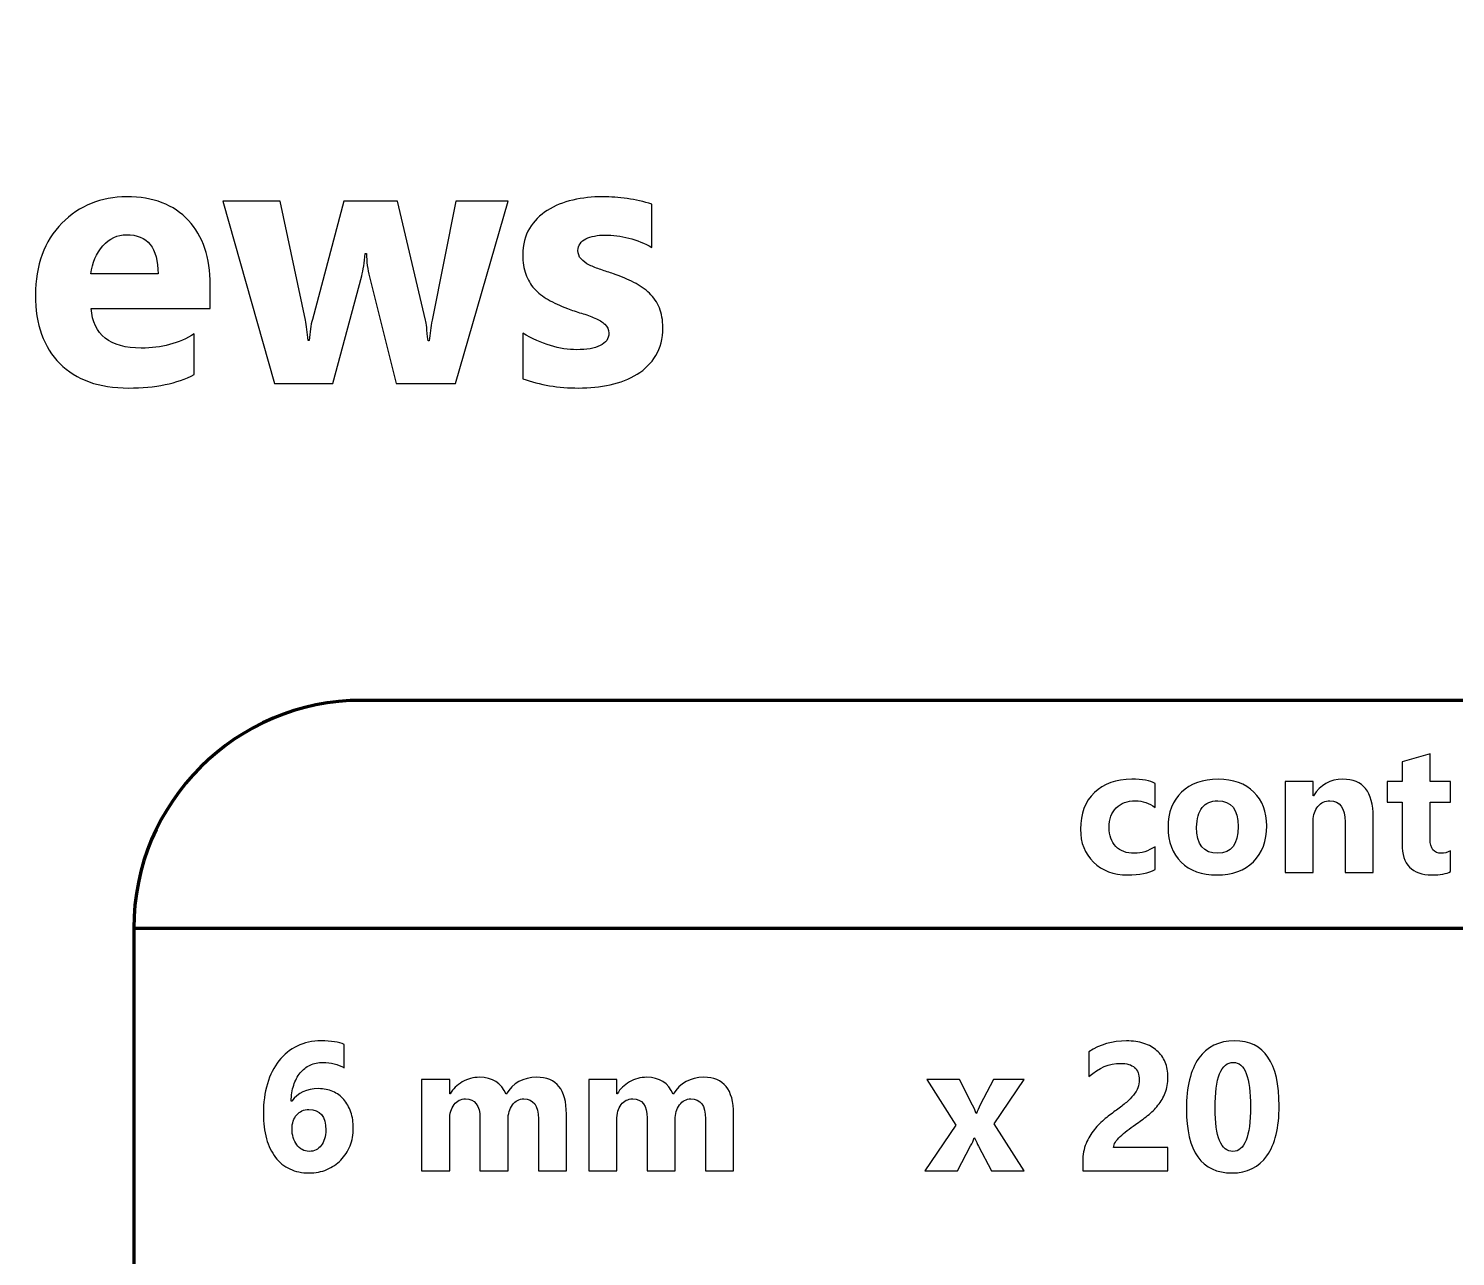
# Model space of a CAD drawing. Header units: centimetres. Extents: x -201 to 63, y -83 to 73.
# Drawn here: x -75.131 to -72.003, y -50.57 to -47.877 of the extents above; entities that cross this region are included whole.
import ezdxf

# ---------------------------------------------------------------- set-up
doc = ezdxf.new("R2010")
doc.units = ezdxf.units.CM
doc.header["$MEASUREMENT"] = 0
doc.layers.add('Layer 1', color=7, linetype='Continuous')

msp = doc.modelspace()

# ---------------------------------------------------------------- linework, layer by layer
at = {"layer": 'Layer 1', "color": 4, "lineweight": 53}
for points in [[(-81.7, -52.3), (-81.7, -52.3), (-81.7, -37.7), (-81.7, -37.7), (-81.7, -37.7), (-81.7, -36.95441), (-81.09559, -36.35), (-80.35, -36.35), (-80.35, -36.35), (-80.35, -36.35), (-69.65, -36.35), (-69.65, -36.35), (-69.65, -36.35), (-68.90441, -36.35), (-68.3, -36.95441), (-68.3, -37.7), (-68.3, -37.7), (-68.3, -37.7), (-68.3, -52.3), (-68.3, -52.3), (-68.3, -52.3), (-68.3, -53.04559), (-68.90441, -53.65), (-69.65, -53.65), (-69.65, -53.65), (-69.65, -53.65), (-80.35, -53.65), (-80.35, -53.65), (-80.35, -53.65), (-81.09559, -53.65), (-81.7, -53.04559), (-81.7, -52.3)], [(-81.5, -52.3), (-81.5, -52.3), (-81.5, -37.7), (-81.5, -37.7), (-81.5, -37.7), (-81.5, -37.06487), (-80.98513, -36.55), (-80.35, -36.55), (-80.35, -36.55), (-80.35, -36.55), (-69.65, -36.55), (-69.65, -36.55), (-69.65, -36.55), (-69.01487, -36.55), (-68.5, -37.06487), (-68.5, -37.7), (-68.5, -37.7), (-68.5, -37.7), (-68.5, -52.3), (-68.5, -52.3), (-68.5, -52.3), (-68.5, -52.93513), (-69.01487, -53.45), (-69.65, -53.45), (-69.65, -53.45), (-69.65, -53.45), (-80.35, -53.45), (-80.35, -53.45), (-80.35, -53.45), (-80.98513, -53.45), (-81.5, -52.93513), (-81.5, -52.3)]]:
    msp.add_open_spline(points, degree=3, knots=[0, 0, 0, 0, 0.1111111, 0.1111111, 0.1111111, 0.1111111, 0.2222222, 0.2222222, 0.2222222, 0.2222222, 0.3333333, 0.3333333, 0.3333333, 0.3333333, 0.4444444, 0.4444444, 0.4444444, 0.4444444, 0.5555556, 0.5555556, 0.5555556, 0.5555556, 0.6666667, 0.6666667, 0.6666667, 0.6666667, 0.7777778, 0.7777778, 0.7777778, 0.7777778, 1, 1, 1, 1], dxfattribs=at)
at = {"layer": 'Layer 1', "color": 253, "lineweight": 53}
msp.add_open_spline([(-81.15, -52.3), (-81.15, -52.3), (-81.15, -37.7), (-81.15, -37.7), (-81.15, -37.7), (-81.15, -37.25817), (-80.79183, -36.9), (-80.35, -36.9), (-80.35, -36.9), (-80.35, -36.9), (-69.65, -36.9), (-69.65, -36.9), (-69.65, -36.9), (-69.20817, -36.9), (-68.85, -37.25817), (-68.85, -37.7), (-68.85, -37.7), (-68.85, -37.7), (-68.85, -52.3), (-68.85, -52.3), (-68.85, -52.3), (-68.85, -52.74183), (-69.20817, -53.1), (-69.65, -53.1), (-69.65, -53.1), (-69.65, -53.1), (-80.35, -53.1), (-80.35, -53.1), (-80.35, -53.1), (-80.79183, -53.1), (-81.15, -52.74183), (-81.15, -52.3)], degree=3, knots=[0, 0, 0, 0, 0.1111111, 0.1111111, 0.1111111, 0.1111111, 0.2222222, 0.2222222, 0.2222222, 0.2222222, 0.3333333, 0.3333333, 0.3333333, 0.3333333, 0.4444444, 0.4444444, 0.4444444, 0.4444444, 0.5555556, 0.5555556, 0.5555556, 0.5555556, 0.6666667, 0.6666667, 0.6666667, 0.6666667, 0.7777778, 0.7777778, 0.7777778, 0.7777778, 1, 1, 1, 1], dxfattribs=at)
at = {"layer": 'Layer 1', "lineweight": 100}
for points, knots in [([(-80.85, -52.3), (-80.85, -52.3), (-80.85, -37.7), (-80.85, -37.7), (-80.85, -37.7), (-80.85, -37.42386), (-80.62614, -37.2), (-80.35, -37.2), (-80.35, -37.2), (-80.35, -37.2), (-69.65, -37.2), (-69.65, -37.2), (-69.65, -37.2), (-69.37386, -37.2), (-69.15, -37.42386), (-69.15, -37.7), (-69.15, -37.7), (-69.15, -37.7), (-69.15, -52.3), (-69.15, -52.3), (-69.15, -52.3), (-69.15, -52.57614), (-69.37386, -52.8), (-69.65, -52.8), (-69.65, -52.8), (-69.65, -52.8), (-80.35, -52.8), (-80.35, -52.8), (-80.35, -52.8), (-80.62614, -52.8), (-80.85, -52.57614), (-80.85, -52.3)], [0, 0, 0, 0, 0.1111111, 0.1111111, 0.1111111, 0.1111111, 0.2222222, 0.2222222, 0.2222222, 0.2222222, 0.3333333, 0.3333333, 0.3333333, 0.3333333, 0.4444444, 0.4444444, 0.4444444, 0.4444444, 0.5555556, 0.5555556, 0.5555556, 0.5555556, 0.6666667, 0.6666667, 0.6666667, 0.6666667, 0.7777778, 0.7777778, 0.7777778, 0.7777778, 1, 1, 1, 1]), ([(-74.9, -49.85), (-74.9, -49.85), (-74.9, -49.85), (-74.9, -49.85), (-74.9, -49.85), (-74.9, -49.57386), (-74.67614, -49.35), (-74.4, -49.35), (-74.4, -49.35), (-74.4, -49.35), (-69.15, -49.35), (-69.15, -49.35), (-69.15, -49.35), (-69.15, -49.35), (-69.15, -49.85), (-69.15, -49.85), (-69.15, -49.85), (-69.15, -49.85), (-69.15, -49.85), (-69.15, -49.85), (-69.15, -49.85), (-69.15, -49.85), (-74.9, -49.85), (-74.9, -49.85)], [0, 0, 0, 0, 0.1428571, 0.1428571, 0.1428571, 0.1428571, 0.2857143, 0.2857143, 0.2857143, 0.2857143, 0.4285714, 0.4285714, 0.4285714, 0.4285714, 0.5714286, 0.5714286, 0.5714286, 0.5714286, 0.7142857, 0.7142857, 0.7142857, 0.7142857, 1, 1, 1, 1]), ([(-74.9, -52.8), (-74.9, -52.8), (-74.9, -49.85), (-74.9, -49.85), (-74.9, -49.85), (-74.9, -49.57386), (-74.67614, -49.35), (-74.4, -49.35), (-74.4, -49.35), (-74.4, -49.35), (-69.15, -49.35), (-69.15, -49.35), (-69.15, -49.35), (-69.15, -49.35), (-69.15, -49.85), (-69.15, -49.85), (-69.15, -49.85), (-69.15, -49.85), (-69.15, -52.3), (-69.15, -52.3), (-69.15, -52.3), (-69.15, -52.57614), (-69.37386, -52.8), (-69.65, -52.8), (-69.65, -52.8), (-69.65, -52.8), (-74.4, -52.8), (-74.4, -52.8), (-74.4, -52.8), (-74.4, -52.8), (-74.9, -52.8), (-74.9, -52.8)], [0, 0, 0, 0, 0.1111111, 0.1111111, 0.1111111, 0.1111111, 0.2222222, 0.2222222, 0.2222222, 0.2222222, 0.3333333, 0.3333333, 0.3333333, 0.3333333, 0.4444444, 0.4444444, 0.4444444, 0.4444444, 0.5555556, 0.5555556, 0.5555556, 0.5555556, 0.6666667, 0.6666667, 0.6666667, 0.6666667, 0.7777778, 0.7777778, 0.7777778, 0.7777778, 1, 1, 1, 1])]:
    msp.add_open_spline(points, degree=3, knots=knots, dxfattribs=at)
at = {"layer": 'Layer 1'}
for points, knots in [([(-74.73221, -48.49053), (-74.73221, -48.49053), (-74.99314, -48.49053), (-74.99314, -48.49053), (-74.99314, -48.49053), (-74.98901, -48.54853), (-74.95234, -48.5776), (-74.88341, -48.5776), (-74.88341, -48.5776), (-74.83941, -48.5776), (-74.80074, -48.5672), (-74.76741, -48.5464), (-74.76741, -48.5464), (-74.76741, -48.5464), (-74.76741, -48.63546), (-74.76741, -48.63546), (-74.76741, -48.63546), (-74.80434, -48.6552), (-74.85234, -48.66506), (-74.91154, -48.66506), (-74.91154, -48.66506), (-74.97607, -48.66506), (-75.02621, -48.6472), (-75.06194, -48.61133), (-75.06194, -48.61133), (-75.09754, -48.5756), (-75.11541, -48.5256), (-75.11541, -48.4616), (-75.11541, -48.4616), (-75.11541, -48.3952), (-75.09621, -48.34253), (-75.05754, -48.30373), (-75.05754, -48.30373), (-75.01901, -48.26493), (-74.97167, -48.2456), (-74.91541, -48.2456), (-74.91541, -48.2456), (-74.85714, -48.2456), (-74.81194, -48.26293), (-74.78007, -48.29746), (-74.78007, -48.29746), (-74.74821, -48.33213), (-74.73221, -48.3792), (-74.73221, -48.43853), (-74.73221, -48.43853), (-74.73221, -48.43853), (-74.73221, -48.49053), (-74.73221, -48.49053)], [0, 0, 0, 0, 0.0769231, 0.0769231, 0.0769231, 0.0769231, 0.1538462, 0.1538462, 0.1538462, 0.1538462, 0.2307692, 0.2307692, 0.2307692, 0.2307692, 0.3076923, 0.3076923, 0.3076923, 0.3076923, 0.3846154, 0.3846154, 0.3846154, 0.3846154, 0.4615385, 0.4615385, 0.4615385, 0.4615385, 0.5384615, 0.5384615, 0.5384615, 0.5384615, 0.6153846, 0.6153846, 0.6153846, 0.6153846, 0.6923077, 0.6923077, 0.6923077, 0.6923077, 0.7692308, 0.7692308, 0.7692308, 0.7692308, 0.8461538, 0.8461538, 0.8461538, 0.8461538, 1, 1, 1, 1]), ([(-74.07954, -48.25533), (-74.07954, -48.25533), (-74.19474, -48.65533), (-74.19474, -48.65533), (-74.19474, -48.65533), (-74.19474, -48.65533), (-74.32447, -48.65533), (-74.32447, -48.65533), (-74.32447, -48.65533), (-74.32447, -48.65533), (-74.38341, -48.42093), (-74.38341, -48.42093), (-74.38341, -48.42093), (-74.38727, -48.40533), (-74.38954, -48.38826), (-74.39007, -48.36973), (-74.39007, -48.36973), (-74.39007, -48.36973), (-74.39234, -48.36973), (-74.39234, -48.36973), (-74.39234, -48.36973), (-74.39421, -48.39013), (-74.39674, -48.40666), (-74.40021, -48.41933), (-74.40021, -48.41933), (-74.40021, -48.41933), (-74.46354, -48.65533), (-74.46354, -48.65533), (-74.46354, -48.65533), (-74.46354, -48.65533), (-74.59154, -48.65533), (-74.59154, -48.65533), (-74.59154, -48.65533), (-74.59154, -48.65533), (-74.70447, -48.25533), (-74.70447, -48.25533), (-74.70447, -48.25533), (-74.70447, -48.25533), (-74.57874, -48.25533), (-74.57874, -48.25533), (-74.57874, -48.25533), (-74.57874, -48.25533), (-74.52367, -48.51626), (-74.52367, -48.51626), (-74.52367, -48.51626), (-74.52101, -48.52853), (-74.51901, -48.54333), (-74.51781, -48.5608), (-74.51781, -48.5608), (-74.51781, -48.5608), (-74.51541, -48.5608), (-74.51541, -48.5608), (-74.51541, -48.5608), (-74.51407, -48.54253), (-74.51181, -48.5272), (-74.50834, -48.51466), (-74.50834, -48.51466), (-74.50834, -48.51466), (-74.43967, -48.25533), (-74.43967, -48.25533), (-74.43967, -48.25533), (-74.43967, -48.25533), (-74.32207, -48.25533), (-74.32207, -48.25533), (-74.32207, -48.25533), (-74.32207, -48.25533), (-74.26034, -48.51626), (-74.26034, -48.51626), (-74.26034, -48.51626), (-74.25874, -48.5228), (-74.25701, -48.53786), (-74.25487, -48.5616), (-74.25487, -48.5616), (-74.25487, -48.5616), (-74.25207, -48.5616), (-74.25207, -48.5616), (-74.25207, -48.5616), (-74.25087, -48.54653), (-74.24874, -48.53133), (-74.24594, -48.51626), (-74.24594, -48.51626), (-74.24594, -48.51626), (-74.19394, -48.25533), (-74.19394, -48.25533), (-74.19394, -48.25533), (-74.19394, -48.25533), (-74.07954, -48.25533), (-74.07954, -48.25533)], [0, 0, 0, 0, 0.0434783, 0.0434783, 0.0434783, 0.0434783, 0.0869565, 0.0869565, 0.0869565, 0.0869565, 0.1304348, 0.1304348, 0.1304348, 0.1304348, 0.173913, 0.173913, 0.173913, 0.173913, 0.2173913, 0.2173913, 0.2173913, 0.2173913, 0.2608696, 0.2608696, 0.2608696, 0.2608696, 0.3043478, 0.3043478, 0.3043478, 0.3043478, 0.3478261, 0.3478261, 0.3478261, 0.3478261, 0.3913043, 0.3913043, 0.3913043, 0.3913043, 0.4347826, 0.4347826, 0.4347826, 0.4347826, 0.4782609, 0.4782609, 0.4782609, 0.4782609, 0.5217391, 0.5217391, 0.5217391, 0.5217391, 0.5652174, 0.5652174, 0.5652174, 0.5652174, 0.6086957, 0.6086957, 0.6086957, 0.6086957, 0.6521739, 0.6521739, 0.6521739, 0.6521739, 0.6956522, 0.6956522, 0.6956522, 0.6956522, 0.7391304, 0.7391304, 0.7391304, 0.7391304, 0.7826087, 0.7826087, 0.7826087, 0.7826087, 0.826087, 0.826087, 0.826087, 0.826087, 0.8695652, 0.8695652, 0.8695652, 0.8695652, 0.9130435, 0.9130435, 0.9130435, 0.9130435, 1, 1, 1, 1]), ([(-74.04714, -48.6448), (-74.04714, -48.6448), (-74.04714, -48.5448), (-74.04714, -48.5448), (-74.04714, -48.5448), (-74.02674, -48.55706), (-74.00647, -48.56613), (-73.98634, -48.57213), (-73.98634, -48.57213), (-73.9662, -48.57813), (-73.94714, -48.58106), (-73.92914, -48.58106), (-73.92914, -48.58106), (-73.90727, -48.58106), (-73.88994, -48.57813), (-73.8774, -48.57213), (-73.8774, -48.57213), (-73.86474, -48.56613), (-73.85847, -48.55706), (-73.85847, -48.5448), (-73.85847, -48.5448), (-73.85847, -48.53693), (-73.86127, -48.5304), (-73.867, -48.5252), (-73.867, -48.5252), (-73.87274, -48.52), (-73.88007, -48.51546), (-73.88914, -48.5116), (-73.88914, -48.5116), (-73.89807, -48.50773), (-73.90794, -48.50413), (-73.9186, -48.50106), (-73.9186, -48.50106), (-73.92927, -48.49786), (-73.93954, -48.4944), (-73.9494, -48.49053), (-73.9494, -48.49053), (-73.96527, -48.48453), (-73.97927, -48.478), (-73.9914, -48.4712), (-73.9914, -48.4712), (-74.00354, -48.46426), (-74.01367, -48.45626), (-74.02194, -48.44706), (-74.02194, -48.44706), (-74.03007, -48.438), (-74.03634, -48.42746), (-74.0406, -48.41546), (-74.0406, -48.41546), (-74.04487, -48.40346), (-74.04714, -48.38933), (-74.04714, -48.37293), (-74.04714, -48.37293), (-74.04714, -48.35053), (-74.0422, -48.3312), (-74.03247, -48.31506), (-74.03247, -48.31506), (-74.02274, -48.29893), (-74.00967, -48.28573), (-73.9934, -48.27546), (-73.9934, -48.27546), (-73.97714, -48.2652), (-73.95847, -48.2576), (-73.93754, -48.2528), (-73.93754, -48.2528), (-73.9166, -48.248), (-73.89474, -48.2456), (-73.87207, -48.2456), (-73.87207, -48.2456), (-73.85434, -48.2456), (-73.83647, -48.24693), (-73.8182, -48.24973), (-73.8182, -48.24973), (-73.79994, -48.2524), (-73.78194, -48.2564), (-73.7642, -48.2616), (-73.7642, -48.2616), (-73.7642, -48.2616), (-73.7642, -48.35693), (-73.7642, -48.35693), (-73.7642, -48.35693), (-73.77994, -48.34773), (-73.7966, -48.34093), (-73.81447, -48.3364), (-73.81447, -48.3364), (-73.83234, -48.33186), (-73.8498, -48.3296), (-73.867, -48.3296), (-73.867, -48.3296), (-73.87514, -48.3296), (-73.88274, -48.33026), (-73.8898, -48.33173), (-73.8898, -48.33173), (-73.897, -48.33306), (-73.9034, -48.3352), (-73.90887, -48.338), (-73.90887, -48.338), (-73.91434, -48.34066), (-73.9186, -48.34413), (-73.92167, -48.34853), (-73.92167, -48.34853), (-73.92487, -48.3528), (-73.92634, -48.35773), (-73.92634, -48.3632), (-73.92634, -48.3632), (-73.92634, -48.3704), (-73.92407, -48.37666), (-73.9194, -48.38186), (-73.9194, -48.38186), (-73.9146, -48.38706), (-73.9086, -48.3916), (-73.901, -48.39533), (-73.901, -48.39533), (-73.8934, -48.3992), (-73.885, -48.40253), (-73.8758, -48.40546), (-73.8758, -48.40546), (-73.8666, -48.40853), (-73.8574, -48.4116), (-73.8482, -48.41466), (-73.8482, -48.41466), (-73.8318, -48.4204), (-73.817, -48.42666), (-73.80367, -48.43346), (-73.80367, -48.43346), (-73.79047, -48.44026), (-73.779, -48.44813), (-73.76954, -48.45733), (-73.76954, -48.45733), (-73.76007, -48.4664), (-73.75274, -48.47706), (-73.74767, -48.48933), (-73.74767, -48.48933), (-73.7426, -48.5016), (-73.74007, -48.51613), (-73.74007, -48.53306), (-73.74007, -48.53306), (-73.74007, -48.5568), (-73.74514, -48.57706), (-73.75554, -48.59386), (-73.75554, -48.59386), (-73.7658, -48.61066), (-73.7794, -48.62426), (-73.79647, -48.6348), (-73.79647, -48.6348), (-73.81354, -48.64533), (-73.83327, -48.65306), (-73.85554, -48.65786), (-73.85554, -48.65786), (-73.8778, -48.66266), (-73.90087, -48.66506), (-73.92487, -48.66506), (-73.92487, -48.66506), (-73.96887, -48.66506), (-74.00954, -48.65826), (-74.04714, -48.6448)], [0, 0, 0, 0, 0.025, 0.025, 0.025, 0.025, 0.05, 0.05, 0.05, 0.05, 0.075, 0.075, 0.075, 0.075, 0.1, 0.1, 0.1, 0.1, 0.125, 0.125, 0.125, 0.125, 0.15, 0.15, 0.15, 0.15, 0.175, 0.175, 0.175, 0.175, 0.2, 0.2, 0.2, 0.2, 0.225, 0.225, 0.225, 0.225, 0.25, 0.25, 0.25, 0.25, 0.275, 0.275, 0.275, 0.275, 0.3, 0.3, 0.3, 0.3, 0.325, 0.325, 0.325, 0.325, 0.35, 0.35, 0.35, 0.35, 0.375, 0.375, 0.375, 0.375, 0.4, 0.4, 0.4, 0.4, 0.425, 0.425, 0.425, 0.425, 0.45, 0.45, 0.45, 0.45, 0.475, 0.475, 0.475, 0.475, 0.5, 0.5, 0.5, 0.5, 0.525, 0.525, 0.525, 0.525, 0.55, 0.55, 0.55, 0.55, 0.575, 0.575, 0.575, 0.575, 0.6, 0.6, 0.6, 0.6, 0.625, 0.625, 0.625, 0.625, 0.65, 0.65, 0.65, 0.65, 0.675, 0.675, 0.675, 0.675, 0.7, 0.7, 0.7, 0.7, 0.725, 0.725, 0.725, 0.725, 0.75, 0.75, 0.75, 0.75, 0.775, 0.775, 0.775, 0.775, 0.8, 0.8, 0.8, 0.8, 0.825, 0.825, 0.825, 0.825, 0.85, 0.85, 0.85, 0.85, 0.875, 0.875, 0.875, 0.875, 0.9, 0.9, 0.9, 0.9, 0.925, 0.925, 0.925, 0.925, 0.95, 0.95, 0.95, 0.95, 1, 1, 1, 1]), ([(-74.84661, -48.41466), (-74.84661, -48.35746), (-74.86981, -48.3288), (-74.91621, -48.3288), (-74.91621, -48.3288), (-74.93594, -48.3288), (-74.95314, -48.33693), (-74.96754, -48.35333), (-74.96754, -48.35333), (-74.98207, -48.36973), (-74.99074, -48.39026), (-74.99394, -48.41466), (-74.99394, -48.41466), (-74.99394, -48.41466), (-74.84661, -48.41466), (-74.84661, -48.41466)], [0, 0, 0, 0, 0.2, 0.2, 0.2, 0.2, 0.4, 0.4, 0.4, 0.4, 0.6, 0.6, 0.6, 0.6, 1, 1, 1, 1]), ([(-74.41862, -50.28854), (-74.41862, -50.30234), (-74.42102, -50.3152), (-74.42582, -50.3272), (-74.42582, -50.3272), (-74.43069, -50.33914), (-74.43735, -50.34954), (-74.44595, -50.35834), (-74.44595, -50.35834), (-74.45455, -50.36714), (-74.46475, -50.374), (-74.47662, -50.379), (-74.47662, -50.379), (-74.48849, -50.38407), (-74.50142, -50.38654), (-74.51549, -50.38654), (-74.51549, -50.38654), (-74.53122, -50.38654), (-74.54535, -50.3836), (-74.55775, -50.37774), (-74.55775, -50.37774), (-74.57022, -50.37194), (-74.58075, -50.3634), (-74.58935, -50.35227), (-74.58935, -50.35227), (-74.59789, -50.34114), (-74.60449, -50.32747), (-74.60902, -50.31134), (-74.60902, -50.31134), (-74.61362, -50.2952), (-74.61589, -50.27694), (-74.61589, -50.25647), (-74.61589, -50.25647), (-74.61589, -50.2324), (-74.61295, -50.21054), (-74.60702, -50.19094), (-74.60702, -50.19094), (-74.60109, -50.17134), (-74.59262, -50.1546), (-74.58162, -50.14067), (-74.58162, -50.14067), (-74.57062, -50.12674), (-74.55729, -50.11594), (-74.54169, -50.10834), (-74.54169, -50.10834), (-74.52602, -50.10074), (-74.50849, -50.09687), (-74.48895, -50.09687), (-74.48895, -50.09687), (-74.46729, -50.09687), (-74.45055, -50.09947), (-74.43855, -50.10454), (-74.43855, -50.10454), (-74.43855, -50.10454), (-74.43855, -50.15607), (-74.43855, -50.15607), (-74.43855, -50.15607), (-74.45275, -50.148), (-74.46822, -50.144), (-74.48502, -50.144), (-74.48502, -50.144), (-74.49542, -50.144), (-74.50489, -50.146), (-74.51335, -50.15), (-74.51335, -50.15), (-74.52182, -50.15407), (-74.52909, -50.1598), (-74.53515, -50.1672), (-74.53515, -50.1672), (-74.54115, -50.17467), (-74.54595, -50.1836), (-74.54935, -50.19407), (-74.54935, -50.19407), (-74.55282, -50.20454), (-74.55469, -50.21627), (-74.55495, -50.22914), (-74.55495, -50.22914), (-74.55495, -50.22914), (-74.55375, -50.22914), (-74.55375, -50.22914), (-74.55375, -50.22914), (-74.54049, -50.21074), (-74.52089, -50.2016), (-74.49502, -50.2016), (-74.49502, -50.2016), (-74.48342, -50.2016), (-74.47289, -50.20367), (-74.46355, -50.20787), (-74.46355, -50.20787), (-74.45415, -50.212), (-74.44615, -50.21787), (-74.43949, -50.22554), (-74.43949, -50.22554), (-74.43289, -50.23314), (-74.42775, -50.24227), (-74.42409, -50.25294), (-74.42409, -50.25294), (-74.42042, -50.26367), (-74.41862, -50.27547), (-74.41862, -50.28854)], [0, 0, 0, 0, 0.0384615, 0.0384615, 0.0384615, 0.0384615, 0.0769231, 0.0769231, 0.0769231, 0.0769231, 0.1153846, 0.1153846, 0.1153846, 0.1153846, 0.1538462, 0.1538462, 0.1538462, 0.1538462, 0.1923077, 0.1923077, 0.1923077, 0.1923077, 0.2307692, 0.2307692, 0.2307692, 0.2307692, 0.2692308, 0.2692308, 0.2692308, 0.2692308, 0.3076923, 0.3076923, 0.3076923, 0.3076923, 0.3461538, 0.3461538, 0.3461538, 0.3461538, 0.3846154, 0.3846154, 0.3846154, 0.3846154, 0.4230769, 0.4230769, 0.4230769, 0.4230769, 0.4615385, 0.4615385, 0.4615385, 0.4615385, 0.5, 0.5, 0.5, 0.5, 0.5384615, 0.5384615, 0.5384615, 0.5384615, 0.5769231, 0.5769231, 0.5769231, 0.5769231, 0.6153846, 0.6153846, 0.6153846, 0.6153846, 0.6538462, 0.6538462, 0.6538462, 0.6538462, 0.6923077, 0.6923077, 0.6923077, 0.6923077, 0.7307692, 0.7307692, 0.7307692, 0.7307692, 0.7692308, 0.7692308, 0.7692308, 0.7692308, 0.8076923, 0.8076923, 0.8076923, 0.8076923, 0.8461538, 0.8461538, 0.8461538, 0.8461538, 0.8846154, 0.8846154, 0.8846154, 0.8846154, 0.9230769, 0.9230769, 0.9230769, 0.9230769, 1, 1, 1, 1]), ([(-72.75198, -50.33047), (-72.75198, -50.33047), (-72.63325, -50.33047), (-72.63325, -50.33047), (-72.63325, -50.33047), (-72.63325, -50.33047), (-72.63325, -50.38167), (-72.63325, -50.38167), (-72.63325, -50.38167), (-72.63325, -50.38167), (-72.81958, -50.38167), (-72.81958, -50.38167), (-72.81958, -50.38167), (-72.81958, -50.38167), (-72.81958, -50.3606), (-72.81958, -50.3606), (-72.81958, -50.3606), (-72.81958, -50.34627), (-72.81718, -50.3334), (-72.81231, -50.322), (-72.81231, -50.322), (-72.80751, -50.3106), (-72.80145, -50.3004), (-72.79418, -50.29134), (-72.79418, -50.29134), (-72.78691, -50.28227), (-72.77891, -50.27427), (-72.77025, -50.26734), (-72.77025, -50.26734), (-72.76158, -50.26034), (-72.75338, -50.25407), (-72.74551, -50.24847), (-72.74551, -50.24847), (-72.73731, -50.2426), (-72.73018, -50.237), (-72.72398, -50.23167), (-72.72398, -50.23167), (-72.71778, -50.22634), (-72.71258, -50.221), (-72.70831, -50.21574), (-72.70831, -50.21574), (-72.70411, -50.21047), (-72.70098, -50.20514), (-72.69885, -50.19974), (-72.69885, -50.19974), (-72.69678, -50.19434), (-72.69571, -50.1886), (-72.69571, -50.18247), (-72.69571, -50.18247), (-72.69571, -50.17047), (-72.69911, -50.1614), (-72.70591, -50.15527), (-72.70591, -50.15527), (-72.71265, -50.1492), (-72.72305, -50.14614), (-72.73698, -50.14614), (-72.73698, -50.14614), (-72.76105, -50.14614), (-72.78411, -50.15567), (-72.80611, -50.1748), (-72.80611, -50.1748), (-72.80611, -50.1748), (-72.80611, -50.12054), (-72.80611, -50.12054), (-72.80611, -50.12054), (-72.78171, -50.1048), (-72.75425, -50.09687), (-72.72365, -50.09687), (-72.72365, -50.09687), (-72.70945, -50.09687), (-72.69678, -50.09874), (-72.68551, -50.10247), (-72.68551, -50.10247), (-72.67425, -50.1062), (-72.66471, -50.11147), (-72.65685, -50.1184), (-72.65685, -50.1184), (-72.64905, -50.12527), (-72.64311, -50.13367), (-72.63898, -50.14347), (-72.63898, -50.14347), (-72.63491, -50.15334), (-72.63285, -50.16427), (-72.63285, -50.1764), (-72.63285, -50.1764), (-72.63285, -50.18927), (-72.63485, -50.20074), (-72.63878, -50.21074), (-72.63878, -50.21074), (-72.64278, -50.2208), (-72.64805, -50.22994), (-72.65465, -50.23814), (-72.65465, -50.23814), (-72.66118, -50.24634), (-72.66878, -50.25387), (-72.67738, -50.26067), (-72.67738, -50.26067), (-72.68598, -50.26754), (-72.69491, -50.27414), (-72.70411, -50.28047), (-72.70411, -50.28047), (-72.71038, -50.28494), (-72.71638, -50.28934), (-72.72218, -50.29367), (-72.72218, -50.29367), (-72.72798, -50.29807), (-72.73311, -50.30234), (-72.73751, -50.3066), (-72.73751, -50.3066), (-72.74198, -50.3108), (-72.74551, -50.31494), (-72.74811, -50.319), (-72.74811, -50.319), (-72.75071, -50.323), (-72.75198, -50.32687), (-72.75198, -50.33047)], [0, 0, 0, 0, 0.0333333, 0.0333333, 0.0333333, 0.0333333, 0.0666667, 0.0666667, 0.0666667, 0.0666667, 0.1, 0.1, 0.1, 0.1, 0.1333333, 0.1333333, 0.1333333, 0.1333333, 0.1666667, 0.1666667, 0.1666667, 0.1666667, 0.2, 0.2, 0.2, 0.2, 0.2333333, 0.2333333, 0.2333333, 0.2333333, 0.2666667, 0.2666667, 0.2666667, 0.2666667, 0.3, 0.3, 0.3, 0.3, 0.3333333, 0.3333333, 0.3333333, 0.3333333, 0.3666667, 0.3666667, 0.3666667, 0.3666667, 0.4, 0.4, 0.4, 0.4, 0.4333333, 0.4333333, 0.4333333, 0.4333333, 0.4666667, 0.4666667, 0.4666667, 0.4666667, 0.5, 0.5, 0.5, 0.5, 0.5333333, 0.5333333, 0.5333333, 0.5333333, 0.5666667, 0.5666667, 0.5666667, 0.5666667, 0.6, 0.6, 0.6, 0.6, 0.6333333, 0.6333333, 0.6333333, 0.6333333, 0.6666667, 0.6666667, 0.6666667, 0.6666667, 0.7, 0.7, 0.7, 0.7, 0.7333333, 0.7333333, 0.7333333, 0.7333333, 0.7666667, 0.7666667, 0.7666667, 0.7666667, 0.8, 0.8, 0.8, 0.8, 0.8333333, 0.8333333, 0.8333333, 0.8333333, 0.8666667, 0.8666667, 0.8666667, 0.8666667, 0.9, 0.9, 0.9, 0.9, 0.9333333, 0.9333333, 0.9333333, 0.9333333, 1, 1, 1, 1]), ([(-72.49224, -50.38654), (-72.55891, -50.38654), (-72.59224, -50.33974), (-72.59224, -50.24614), (-72.59224, -50.24614), (-72.59224, -50.19754), (-72.58324, -50.16054), (-72.56518, -50.13507), (-72.56518, -50.13507), (-72.54718, -50.1096), (-72.52098, -50.09687), (-72.48678, -50.09687), (-72.48678, -50.09687), (-72.42164, -50.09687), (-72.38911, -50.14447), (-72.38911, -50.23967), (-72.38911, -50.23967), (-72.38911, -50.28707), (-72.39798, -50.3234), (-72.41578, -50.34867), (-72.41578, -50.34867), (-72.43351, -50.37394), (-72.45904, -50.38654), (-72.49224, -50.38654)], [0, 0, 0, 0, 0.1428571, 0.1428571, 0.1428571, 0.1428571, 0.2857143, 0.2857143, 0.2857143, 0.2857143, 0.4285714, 0.4285714, 0.4285714, 0.4285714, 0.5714286, 0.5714286, 0.5714286, 0.5714286, 0.7142857, 0.7142857, 0.7142857, 0.7142857, 1, 1, 1, 1]), ([(-72.48951, -50.144), (-72.51618, -50.144), (-72.52951, -50.17747), (-72.52951, -50.24454), (-72.52951, -50.24454), (-72.52951, -50.30774), (-72.51644, -50.33927), (-72.49031, -50.33927), (-72.49031, -50.33927), (-72.46478, -50.33927), (-72.45198, -50.30674), (-72.45198, -50.2416), (-72.45198, -50.2416), (-72.45198, -50.17654), (-72.46451, -50.144), (-72.48951, -50.144)], [0, 0, 0, 0, 0.2, 0.2, 0.2, 0.2, 0.4, 0.4, 0.4, 0.4, 0.6, 0.6, 0.6, 0.6, 1, 1, 1, 1]), ([(-73.95149, -50.38167), (-73.95149, -50.38167), (-74.01302, -50.38167), (-74.01302, -50.38167), (-74.01302, -50.38167), (-74.01302, -50.38167), (-74.01302, -50.2676), (-74.01302, -50.2676), (-74.01302, -50.2676), (-74.01302, -50.23854), (-74.02369, -50.22407), (-74.04502, -50.22407), (-74.04502, -50.22407), (-74.05515, -50.22407), (-74.06342, -50.2284), (-74.06982, -50.23714), (-74.06982, -50.23714), (-74.07622, -50.24587), (-74.07942, -50.25674), (-74.07942, -50.26974), (-74.07942, -50.26974), (-74.07942, -50.26974), (-74.07942, -50.38167), (-74.07942, -50.38167), (-74.07942, -50.38167), (-74.07942, -50.38167), (-74.14109, -50.38167), (-74.14109, -50.38167), (-74.14109, -50.38167), (-74.14109, -50.38167), (-74.14109, -50.2664), (-74.14109, -50.2664), (-74.14109, -50.2664), (-74.14109, -50.2382), (-74.15162, -50.22407), (-74.17255, -50.22407), (-74.17255, -50.22407), (-74.18309, -50.22407), (-74.19155, -50.2282), (-74.19782, -50.23654), (-74.19782, -50.23654), (-74.20415, -50.24487), (-74.20735, -50.2562), (-74.20735, -50.27054), (-74.20735, -50.27054), (-74.20735, -50.27054), (-74.20735, -50.38167), (-74.20735, -50.38167), (-74.20735, -50.38167), (-74.20735, -50.38167), (-74.26902, -50.38167), (-74.26902, -50.38167), (-74.26902, -50.38167), (-74.26902, -50.38167), (-74.26902, -50.18167), (-74.26902, -50.18167), (-74.26902, -50.18167), (-74.26902, -50.18167), (-74.20735, -50.18167), (-74.20735, -50.18167), (-74.20735, -50.18167), (-74.20735, -50.18167), (-74.20735, -50.21294), (-74.20735, -50.21294), (-74.20735, -50.21294), (-74.20735, -50.21294), (-74.20655, -50.21294), (-74.20655, -50.21294), (-74.20655, -50.21294), (-74.20015, -50.20227), (-74.19122, -50.19354), (-74.17969, -50.18687), (-74.17969, -50.18687), (-74.16815, -50.18014), (-74.15555, -50.1768), (-74.14189, -50.1768), (-74.14189, -50.1768), (-74.11362, -50.1768), (-74.09429, -50.1892), (-74.08389, -50.21407), (-74.08389, -50.21407), (-74.06862, -50.1892), (-74.04629, -50.1768), (-74.01669, -50.1768), (-74.01669, -50.1768), (-73.97322, -50.1768), (-73.95149, -50.2036), (-73.95149, -50.25727), (-73.95149, -50.25727), (-73.95149, -50.25727), (-73.95149, -50.38167), (-73.95149, -50.38167)], [0, 0, 0, 0, 0.0416667, 0.0416667, 0.0416667, 0.0416667, 0.0833333, 0.0833333, 0.0833333, 0.0833333, 0.125, 0.125, 0.125, 0.125, 0.1666667, 0.1666667, 0.1666667, 0.1666667, 0.2083333, 0.2083333, 0.2083333, 0.2083333, 0.25, 0.25, 0.25, 0.25, 0.2916667, 0.2916667, 0.2916667, 0.2916667, 0.3333333, 0.3333333, 0.3333333, 0.3333333, 0.375, 0.375, 0.375, 0.375, 0.4166667, 0.4166667, 0.4166667, 0.4166667, 0.4583333, 0.4583333, 0.4583333, 0.4583333, 0.5, 0.5, 0.5, 0.5, 0.5416667, 0.5416667, 0.5416667, 0.5416667, 0.5833333, 0.5833333, 0.5833333, 0.5833333, 0.625, 0.625, 0.625, 0.625, 0.6666667, 0.6666667, 0.6666667, 0.6666667, 0.7083333, 0.7083333, 0.7083333, 0.7083333, 0.75, 0.75, 0.75, 0.75, 0.7916667, 0.7916667, 0.7916667, 0.7916667, 0.8333333, 0.8333333, 0.8333333, 0.8333333, 0.875, 0.875, 0.875, 0.875, 0.9166667, 0.9166667, 0.9166667, 0.9166667, 1, 1, 1, 1]), ([(-73.58509, -50.38167), (-73.58509, -50.38167), (-73.64662, -50.38167), (-73.64662, -50.38167), (-73.64662, -50.38167), (-73.64662, -50.38167), (-73.64662, -50.2676), (-73.64662, -50.2676), (-73.64662, -50.2676), (-73.64662, -50.23854), (-73.65729, -50.22407), (-73.67862, -50.22407), (-73.67862, -50.22407), (-73.68875, -50.22407), (-73.69702, -50.2284), (-73.70342, -50.23714), (-73.70342, -50.23714), (-73.70982, -50.24587), (-73.71302, -50.25674), (-73.71302, -50.26974), (-73.71302, -50.26974), (-73.71302, -50.26974), (-73.71302, -50.38167), (-73.71302, -50.38167), (-73.71302, -50.38167), (-73.71302, -50.38167), (-73.77469, -50.38167), (-73.77469, -50.38167), (-73.77469, -50.38167), (-73.77469, -50.38167), (-73.77469, -50.2664), (-73.77469, -50.2664), (-73.77469, -50.2664), (-73.77469, -50.2382), (-73.78522, -50.22407), (-73.80615, -50.22407), (-73.80615, -50.22407), (-73.81669, -50.22407), (-73.82515, -50.2282), (-73.83142, -50.23654), (-73.83142, -50.23654), (-73.83775, -50.24487), (-73.84095, -50.2562), (-73.84095, -50.27054), (-73.84095, -50.27054), (-73.84095, -50.27054), (-73.84095, -50.38167), (-73.84095, -50.38167), (-73.84095, -50.38167), (-73.84095, -50.38167), (-73.90262, -50.38167), (-73.90262, -50.38167), (-73.90262, -50.38167), (-73.90262, -50.38167), (-73.90262, -50.18167), (-73.90262, -50.18167), (-73.90262, -50.18167), (-73.90262, -50.18167), (-73.84095, -50.18167), (-73.84095, -50.18167), (-73.84095, -50.18167), (-73.84095, -50.18167), (-73.84095, -50.21294), (-73.84095, -50.21294), (-73.84095, -50.21294), (-73.84095, -50.21294), (-73.84015, -50.21294), (-73.84015, -50.21294), (-73.84015, -50.21294), (-73.83375, -50.20227), (-73.82482, -50.19354), (-73.81329, -50.18687), (-73.81329, -50.18687), (-73.80175, -50.18014), (-73.78915, -50.1768), (-73.77549, -50.1768), (-73.77549, -50.1768), (-73.74722, -50.1768), (-73.72789, -50.1892), (-73.71749, -50.21407), (-73.71749, -50.21407), (-73.70222, -50.1892), (-73.67989, -50.1768), (-73.65029, -50.1768), (-73.65029, -50.1768), (-73.60682, -50.1768), (-73.58509, -50.2036), (-73.58509, -50.25727), (-73.58509, -50.25727), (-73.58509, -50.25727), (-73.58509, -50.38167), (-73.58509, -50.38167)], [0, 0, 0, 0, 0.0416667, 0.0416667, 0.0416667, 0.0416667, 0.0833333, 0.0833333, 0.0833333, 0.0833333, 0.125, 0.125, 0.125, 0.125, 0.1666667, 0.1666667, 0.1666667, 0.1666667, 0.2083333, 0.2083333, 0.2083333, 0.2083333, 0.25, 0.25, 0.25, 0.25, 0.2916667, 0.2916667, 0.2916667, 0.2916667, 0.3333333, 0.3333333, 0.3333333, 0.3333333, 0.375, 0.375, 0.375, 0.375, 0.4166667, 0.4166667, 0.4166667, 0.4166667, 0.4583333, 0.4583333, 0.4583333, 0.4583333, 0.5, 0.5, 0.5, 0.5, 0.5416667, 0.5416667, 0.5416667, 0.5416667, 0.5833333, 0.5833333, 0.5833333, 0.5833333, 0.625, 0.625, 0.625, 0.625, 0.6666667, 0.6666667, 0.6666667, 0.6666667, 0.7083333, 0.7083333, 0.7083333, 0.7083333, 0.75, 0.75, 0.75, 0.75, 0.7916667, 0.7916667, 0.7916667, 0.7916667, 0.8333333, 0.8333333, 0.8333333, 0.8333333, 0.875, 0.875, 0.875, 0.875, 0.9166667, 0.9166667, 0.9166667, 0.9166667, 1, 1, 1, 1]), ([(-72.94785, -50.18167), (-72.94785, -50.18167), (-73.01385, -50.27854), (-73.01385, -50.27854), (-73.01385, -50.27854), (-73.01385, -50.27854), (-72.94825, -50.38167), (-72.94825, -50.38167), (-72.94825, -50.38167), (-72.94825, -50.38167), (-73.01931, -50.38167), (-73.01931, -50.38167), (-73.01931, -50.38167), (-73.01931, -50.38167), (-73.04825, -50.32774), (-73.04825, -50.32774), (-73.04825, -50.32774), (-73.05058, -50.32347), (-73.05338, -50.3174), (-73.05665, -50.3096), (-73.05665, -50.3096), (-73.05665, -50.3096), (-73.05738, -50.3096), (-73.05738, -50.3096), (-73.05738, -50.3096), (-73.05938, -50.31507), (-73.06205, -50.32094), (-73.06545, -50.3272), (-73.06545, -50.3272), (-73.06545, -50.3272), (-73.09451, -50.38167), (-73.09451, -50.38167), (-73.09451, -50.38167), (-73.09451, -50.38167), (-73.16545, -50.38167), (-73.16545, -50.38167), (-73.16545, -50.38167), (-73.16545, -50.38167), (-73.09785, -50.28207), (-73.09785, -50.28207), (-73.09785, -50.28207), (-73.09785, -50.28207), (-73.16131, -50.18167), (-73.16131, -50.18167), (-73.16131, -50.18167), (-73.16131, -50.18167), (-73.08985, -50.18167), (-73.08985, -50.18167), (-73.08985, -50.18167), (-73.08985, -50.18167), (-73.06131, -50.23774), (-73.06131, -50.23774), (-73.06131, -50.23774), (-73.05751, -50.24514), (-73.05485, -50.2514), (-73.05331, -50.25647), (-73.05331, -50.25647), (-73.05331, -50.25647), (-73.05251, -50.25647), (-73.05251, -50.25647), (-73.05251, -50.25647), (-73.05045, -50.25034), (-73.04765, -50.244), (-73.04411, -50.23734), (-73.04411, -50.23734), (-73.04411, -50.23734), (-73.01505, -50.18167), (-73.01505, -50.18167), (-73.01505, -50.18167), (-73.01505, -50.18167), (-72.94785, -50.18167), (-72.94785, -50.18167)], [0, 0, 0, 0, 0.0526316, 0.0526316, 0.0526316, 0.0526316, 0.1052632, 0.1052632, 0.1052632, 0.1052632, 0.1578947, 0.1578947, 0.1578947, 0.1578947, 0.2105263, 0.2105263, 0.2105263, 0.2105263, 0.2631579, 0.2631579, 0.2631579, 0.2631579, 0.3157895, 0.3157895, 0.3157895, 0.3157895, 0.3684211, 0.3684211, 0.3684211, 0.3684211, 0.4210526, 0.4210526, 0.4210526, 0.4210526, 0.4736842, 0.4736842, 0.4736842, 0.4736842, 0.5263158, 0.5263158, 0.5263158, 0.5263158, 0.5789474, 0.5789474, 0.5789474, 0.5789474, 0.6315789, 0.6315789, 0.6315789, 0.6315789, 0.6842105, 0.6842105, 0.6842105, 0.6842105, 0.7368421, 0.7368421, 0.7368421, 0.7368421, 0.7894737, 0.7894737, 0.7894737, 0.7894737, 0.8421053, 0.8421053, 0.8421053, 0.8421053, 0.8947368, 0.8947368, 0.8947368, 0.8947368, 1, 1, 1, 1]), ([(-74.47895, -50.2924), (-74.47895, -50.26234), (-74.49129, -50.24727), (-74.51589, -50.24727), (-74.51589, -50.24727), (-74.52149, -50.24727), (-74.52655, -50.24834), (-74.53115, -50.2504), (-74.53115, -50.2504), (-74.53569, -50.25247), (-74.53955, -50.2554), (-74.54282, -50.2592), (-74.54282, -50.2592), (-74.54609, -50.263), (-74.54862, -50.26747), (-74.55035, -50.2726), (-74.55035, -50.2726), (-74.55209, -50.27774), (-74.55302, -50.2834), (-74.55302, -50.28967), (-74.55302, -50.28967), (-74.55302, -50.2966), (-74.55209, -50.303), (-74.55029, -50.309), (-74.55029, -50.309), (-74.54842, -50.315), (-74.54589, -50.32027), (-74.54255, -50.32474), (-74.54255, -50.32474), (-74.53922, -50.3292), (-74.53529, -50.3328), (-74.53075, -50.3354), (-74.53075, -50.3354), (-74.52615, -50.338), (-74.52109, -50.33927), (-74.51549, -50.33927), (-74.51549, -50.33927), (-74.50989, -50.33927), (-74.50489, -50.33814), (-74.50035, -50.33587), (-74.50035, -50.33587), (-74.49589, -50.3336), (-74.49202, -50.3304), (-74.48882, -50.32627), (-74.48882, -50.32627), (-74.48562, -50.3222), (-74.48322, -50.31727), (-74.48149, -50.31147), (-74.48149, -50.31147), (-74.47982, -50.30567), (-74.47895, -50.29934), (-74.47895, -50.2924)], [0, 0, 0, 0, 0.0714286, 0.0714286, 0.0714286, 0.0714286, 0.1428571, 0.1428571, 0.1428571, 0.1428571, 0.2142857, 0.2142857, 0.2142857, 0.2142857, 0.2857143, 0.2857143, 0.2857143, 0.2857143, 0.3571429, 0.3571429, 0.3571429, 0.3571429, 0.4285714, 0.4285714, 0.4285714, 0.4285714, 0.5, 0.5, 0.5, 0.5, 0.5714286, 0.5714286, 0.5714286, 0.5714286, 0.6428571, 0.6428571, 0.6428571, 0.6428571, 0.7142857, 0.7142857, 0.7142857, 0.7142857, 0.7857143, 0.7857143, 0.7857143, 0.7857143, 0.8571429, 0.8571429, 0.8571429, 0.8571429, 1, 1, 1, 1])]:
    msp.add_open_spline(points, degree=3, knots=knots, dxfattribs=at)
at = {"layer": 'Layer 1', "color": 7}
for points, knots in [([(-72.0132, -49.7256), (-72.02234, -49.7304), (-72.03607, -49.7328), (-72.0544, -49.7328), (-72.0544, -49.7328), (-72.09787, -49.7328), (-72.11967, -49.7102), (-72.11967, -49.66506), (-72.11967, -49.66506), (-72.11967, -49.66506), (-72.11967, -49.57346), (-72.11967, -49.57346), (-72.11967, -49.57346), (-72.11967, -49.57346), (-72.15207, -49.57346), (-72.15207, -49.57346), (-72.15207, -49.57346), (-72.15207, -49.57346), (-72.15207, -49.52793), (-72.15207, -49.52793), (-72.15207, -49.52793), (-72.15207, -49.52793), (-72.11967, -49.52793), (-72.11967, -49.52793), (-72.11967, -49.52793), (-72.11967, -49.52793), (-72.11967, -49.4848), (-72.11967, -49.4848), (-72.11967, -49.4848), (-72.11967, -49.4848), (-72.05814, -49.4672), (-72.05814, -49.4672), (-72.05814, -49.4672), (-72.05814, -49.4672), (-72.05814, -49.52793), (-72.05814, -49.52793), (-72.05814, -49.52793), (-72.05814, -49.52793), (-72.0132, -49.52793), (-72.0132, -49.52793), (-72.0132, -49.52793), (-72.0132, -49.52793), (-72.0132, -49.57346), (-72.0132, -49.57346), (-72.0132, -49.57346), (-72.0132, -49.57346), (-72.05814, -49.57346), (-72.05814, -49.57346), (-72.05814, -49.57346), (-72.05814, -49.57346), (-72.05814, -49.65433), (-72.05814, -49.65433), (-72.05814, -49.65433), (-72.05814, -49.67513), (-72.04987, -49.68553), (-72.03334, -49.68553), (-72.03334, -49.68553), (-72.0268, -49.68553), (-72.02007, -49.68366), (-72.0132, -49.67986), (-72.0132, -49.67986), (-72.0132, -49.67986), (-72.0132, -49.7256), (-72.0132, -49.7256)], [0, 0, 0, 0, 0.0588235, 0.0588235, 0.0588235, 0.0588235, 0.1176471, 0.1176471, 0.1176471, 0.1176471, 0.1764706, 0.1764706, 0.1764706, 0.1764706, 0.2352941, 0.2352941, 0.2352941, 0.2352941, 0.2941176, 0.2941176, 0.2941176, 0.2941176, 0.3529412, 0.3529412, 0.3529412, 0.3529412, 0.4117647, 0.4117647, 0.4117647, 0.4117647, 0.4705882, 0.4705882, 0.4705882, 0.4705882, 0.5294118, 0.5294118, 0.5294118, 0.5294118, 0.5882353, 0.5882353, 0.5882353, 0.5882353, 0.6470588, 0.6470588, 0.6470588, 0.6470588, 0.7058824, 0.7058824, 0.7058824, 0.7058824, 0.7647059, 0.7647059, 0.7647059, 0.7647059, 0.8235294, 0.8235294, 0.8235294, 0.8235294, 0.8823529, 0.8823529, 0.8823529, 0.8823529, 1, 1, 1, 1]), ([(-72.66107, -49.72073), (-72.675, -49.7288), (-72.69513, -49.7328), (-72.7214, -49.7328), (-72.7214, -49.7328), (-72.75213, -49.7328), (-72.777, -49.72353), (-72.796, -49.70486), (-72.796, -49.70486), (-72.815, -49.68626), (-72.82453, -49.66226), (-72.82453, -49.6328), (-72.82453, -49.6328), (-72.82453, -49.5988), (-72.81433, -49.57206), (-72.794, -49.55246), (-72.794, -49.55246), (-72.7736, -49.53286), (-72.74633, -49.52306), (-72.7122, -49.52306), (-72.7122, -49.52306), (-72.68867, -49.52306), (-72.6716, -49.5262), (-72.66107, -49.5324), (-72.66107, -49.5324), (-72.66107, -49.5324), (-72.66107, -49.5848), (-72.66107, -49.5848), (-72.66107, -49.5848), (-72.67393, -49.57513), (-72.68833, -49.57033), (-72.7042, -49.57033), (-72.7042, -49.57033), (-72.72193, -49.57033), (-72.73593, -49.57546), (-72.74633, -49.58586), (-72.74633, -49.58586), (-72.75667, -49.5962), (-72.76187, -49.61046), (-72.76187, -49.62873), (-72.76187, -49.62873), (-72.76187, -49.6464), (-72.75687, -49.66033), (-72.747, -49.6704), (-72.747, -49.6704), (-72.73713, -49.68053), (-72.72347, -49.68553), (-72.7062, -49.68553), (-72.7062, -49.68553), (-72.6908, -49.68553), (-72.6758, -49.68073), (-72.66107, -49.67106), (-72.66107, -49.67106), (-72.66107, -49.67106), (-72.66107, -49.72073), (-72.66107, -49.72073)], [0, 0, 0, 0, 0.0666667, 0.0666667, 0.0666667, 0.0666667, 0.1333333, 0.1333333, 0.1333333, 0.1333333, 0.2, 0.2, 0.2, 0.2, 0.2666667, 0.2666667, 0.2666667, 0.2666667, 0.3333333, 0.3333333, 0.3333333, 0.3333333, 0.4, 0.4, 0.4, 0.4, 0.4666667, 0.4666667, 0.4666667, 0.4666667, 0.5333333, 0.5333333, 0.5333333, 0.5333333, 0.6, 0.6, 0.6, 0.6, 0.6666667, 0.6666667, 0.6666667, 0.6666667, 0.7333333, 0.7333333, 0.7333333, 0.7333333, 0.8, 0.8, 0.8, 0.8, 0.8666667, 0.8666667, 0.8666667, 0.8666667, 1, 1, 1, 1]), ([(-72.52533, -49.7328), (-72.55867, -49.7328), (-72.58487, -49.72346), (-72.60393, -49.7048), (-72.60393, -49.7048), (-72.623, -49.68613), (-72.63253, -49.66073), (-72.63253, -49.62873), (-72.63253, -49.62873), (-72.63253, -49.59566), (-72.62267, -49.56973), (-72.60287, -49.55106), (-72.60287, -49.55106), (-72.58307, -49.5324), (-72.55627, -49.52306), (-72.5226, -49.52306), (-72.5226, -49.52306), (-72.4894, -49.52306), (-72.46333, -49.5324), (-72.44447, -49.55106), (-72.44447, -49.55106), (-72.4256, -49.56973), (-72.41613, -49.59446), (-72.41613, -49.6252), (-72.41613, -49.6252), (-72.41613, -49.6584), (-72.42587, -49.68466), (-72.44533, -49.70393), (-72.44533, -49.70393), (-72.4648, -49.7232), (-72.49147, -49.7328), (-72.52533, -49.7328)], [0, 0, 0, 0, 0.1111111, 0.1111111, 0.1111111, 0.1111111, 0.2222222, 0.2222222, 0.2222222, 0.2222222, 0.3333333, 0.3333333, 0.3333333, 0.3333333, 0.4444444, 0.4444444, 0.4444444, 0.4444444, 0.5555556, 0.5555556, 0.5555556, 0.5555556, 0.6666667, 0.6666667, 0.6666667, 0.6666667, 0.7777778, 0.7777778, 0.7777778, 0.7777778, 1, 1, 1, 1]), ([(-72.18294, -49.72793), (-72.18294, -49.72793), (-72.24447, -49.72793), (-72.24447, -49.72793), (-72.24447, -49.72793), (-72.24447, -49.72793), (-72.24447, -49.6168), (-72.24447, -49.6168), (-72.24447, -49.6168), (-72.24447, -49.5858), (-72.25554, -49.57033), (-72.27767, -49.57033), (-72.27767, -49.57033), (-72.28834, -49.57033), (-72.29714, -49.5744), (-72.304, -49.5826), (-72.304, -49.5826), (-72.31094, -49.5908), (-72.3144, -49.60126), (-72.3144, -49.61386), (-72.3144, -49.61386), (-72.3144, -49.61386), (-72.3144, -49.72793), (-72.3144, -49.72793), (-72.3144, -49.72793), (-72.3144, -49.72793), (-72.37607, -49.72793), (-72.37607, -49.72793), (-72.37607, -49.72793), (-72.37607, -49.72793), (-72.37607, -49.52793), (-72.37607, -49.52793), (-72.37607, -49.52793), (-72.37607, -49.52793), (-72.3144, -49.52793), (-72.3144, -49.52793), (-72.3144, -49.52793), (-72.3144, -49.52793), (-72.3144, -49.5596), (-72.3144, -49.5596), (-72.3144, -49.5596), (-72.3144, -49.5596), (-72.3136, -49.5596), (-72.3136, -49.5596), (-72.3136, -49.5596), (-72.29887, -49.5352), (-72.27747, -49.52306), (-72.24934, -49.52306), (-72.24934, -49.52306), (-72.20507, -49.52306), (-72.18294, -49.55053), (-72.18294, -49.60546), (-72.18294, -49.60546), (-72.18294, -49.60546), (-72.18294, -49.72793), (-72.18294, -49.72793)], [0, 0, 0, 0, 0.0666667, 0.0666667, 0.0666667, 0.0666667, 0.1333333, 0.1333333, 0.1333333, 0.1333333, 0.2, 0.2, 0.2, 0.2, 0.2666667, 0.2666667, 0.2666667, 0.2666667, 0.3333333, 0.3333333, 0.3333333, 0.3333333, 0.4, 0.4, 0.4, 0.4, 0.4666667, 0.4666667, 0.4666667, 0.4666667, 0.5333333, 0.5333333, 0.5333333, 0.5333333, 0.6, 0.6, 0.6, 0.6, 0.6666667, 0.6666667, 0.6666667, 0.6666667, 0.7333333, 0.7333333, 0.7333333, 0.7333333, 0.8, 0.8, 0.8, 0.8, 0.8666667, 0.8666667, 0.8666667, 0.8666667, 1, 1, 1, 1]), ([(-72.52373, -49.57033), (-72.53833, -49.57033), (-72.54967, -49.57533), (-72.55773, -49.58533), (-72.55773, -49.58533), (-72.5658, -49.5954), (-72.56987, -49.6096), (-72.56987, -49.62793), (-72.56987, -49.62793), (-72.56987, -49.66633), (-72.55433, -49.68553), (-72.52333, -49.68553), (-72.52333, -49.68553), (-72.4938, -49.68553), (-72.479, -49.6658), (-72.479, -49.6264), (-72.479, -49.6264), (-72.479, -49.589), (-72.49393, -49.57033), (-72.52373, -49.57033)], [0, 0, 0, 0, 0.1666667, 0.1666667, 0.1666667, 0.1666667, 0.3333333, 0.3333333, 0.3333333, 0.3333333, 0.5, 0.5, 0.5, 0.5, 0.6666667, 0.6666667, 0.6666667, 0.6666667, 1, 1, 1, 1])]:
    msp.add_open_spline(points, degree=3, knots=knots, dxfattribs=at)

doc.saveas('drawing.dxf')
